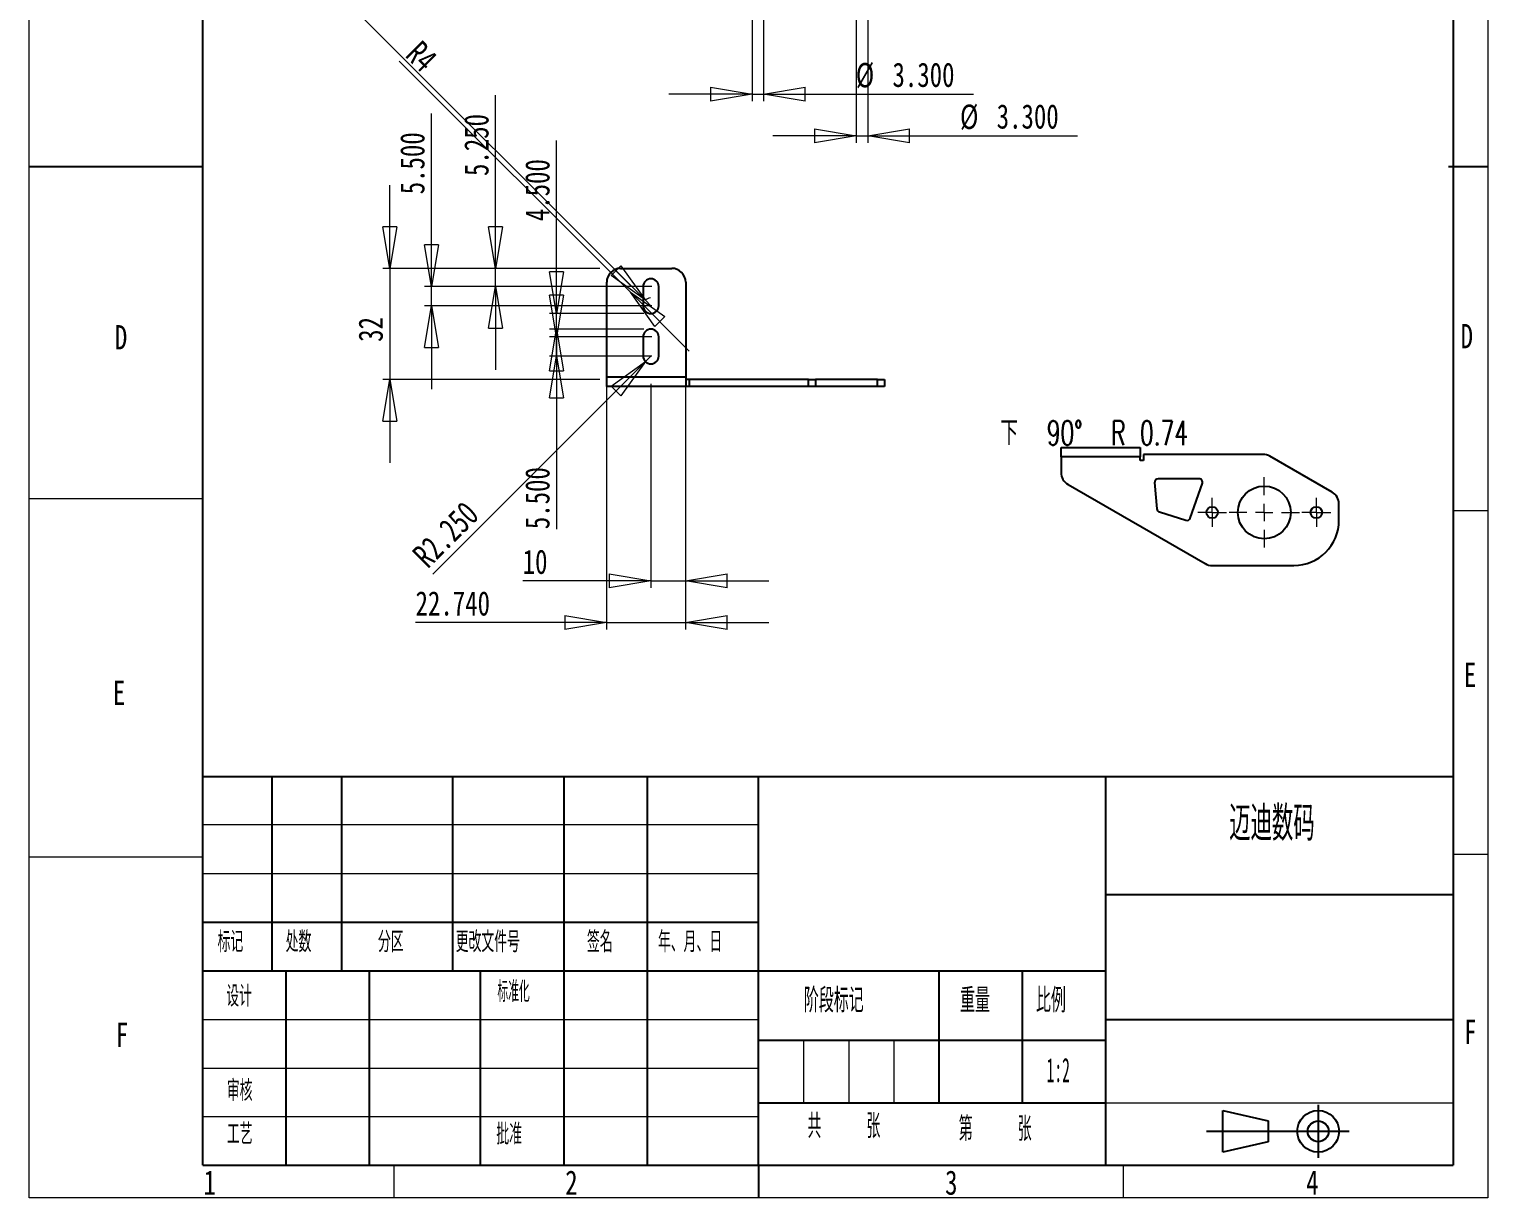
# Model space of a CAD drawing. Header units: millimetres. Extents: x 0 to 210, y 0 to 297.
# Drawn here: x 0 to 210, y 0 to 168.3 of the extents above; entities that cross this region are included whole.
import ezdxf

# ---------------------------------------------------------------- set-up
doc = ezdxf.new("R2010")
doc.units = ezdxf.units.MM
doc.header["$PDSIZE"] = -1
doc.layers.add('图形符号', color=7, linetype='Continuous', lineweight=25)
doc.styles.add('SLDTEXTSTYLE0', font='TXT', dxfattribs={"width": 0.56, "bigfont": 'bigfont'})
doc.styles.add('SLDTEXTSTYLE1', font='TXT', dxfattribs={"width": 0.75})
doc.styles.add('SLDTEXTSTYLE3', font='TXT', dxfattribs={"width": 0.469, "bigfont": 'bigfont'})
doc.styles.add('SLDTEXTSTYLE4', font='TXT', dxfattribs={"width": 0.52, "bigfont": 'bigfont'})
doc.styles.add('SLDTEXTSTYLE5', font='TXT', dxfattribs={"width": 0.469})
doc.styles.add('SLDTEXTSTYLE6', font='TXT', dxfattribs={"width": 0.660714, "bigfont": 'bigfont'})
doc.dimstyles.new('SLDDIMSTYLE0', dxfattribs={"dimtxt": 3.5, "dimasz": 6, "dimexe": 0, "dimexo": 0.0625, "dimgap": 0.875, "dimtad": 1, "dimdec": 3, "dimlfac": 2, "dimrnd": 1e-09, "dimzin": 4, "dimdsep": 46, "dimtxsty": 'SLDTEXTSTYLE1', "dimblk1": 'CLOSED', "dimblk2": 'CLOSED', "dimsah": 1, "dimcen": 0.09, "dimadec": 0, "dimazin": 1, "dimtfac": 1, "dimtdec": 3, "dimtmove": 0, "dimatfit": 0, "dimldrblk": 'CLOSED', "dimfxl": 1, "dimfrac": 2, "dimtolj": 1, "dimtzin": 12, "dimarcsym": 0})
doc.dimstyles.new('SLDDIMSTYLE1', dxfattribs={"dimtxt": 3.5, "dimasz": 6, "dimexe": 0, "dimexo": 0.0625, "dimgap": 0.875, "dimtad": 1, "dimdec": 3, "dimlfac": 2, "dimrnd": 1e-09, "dimzin": 12, "dimdsep": 46, "dimtxsty": 'SLDTEXTSTYLE1', "dimblk1": 'CLOSED', "dimblk2": 'CLOSED', "dimsah": 1, "dimcen": 0.09, "dimadec": 0, "dimazin": 3, "dimtfac": 1, "dimtdec": 3, "dimtmove": 0, "dimatfit": 0, "dimldrblk": 'CLOSED', "dimfxl": 1, "dimfrac": 2, "dimtolj": 1, "dimtzin": 12, "dimarcsym": 0})
doc.dimstyles.new('SLDDIMSTYLE5', dxfattribs={"dimtxt": 3.5, "dimasz": 6, "dimexe": 0, "dimexo": 0.0625, "dimgap": 0.875, "dimtad": 1, "dimdec": 3, "dimlfac": 2, "dimrnd": 1e-09, "dimzin": 12, "dimdsep": 46, "dimtxsty": 'SLDTEXTSTYLE1', "dimblk1": 'CLOSED', "dimblk2": 'CLOSED', "dimsah": 1, "dimcen": 0, "dimadec": 0, "dimazin": 3, "dimtfac": 1, "dimtdec": 3, "dimtofl": 0, "dimtmove": 1, "dimatfit": 3, "dimldrblk": 'CLOSED', "dimfxl": 1, "dimfrac": 2, "dimtolj": 1, "dimtzin": 12, "dimarcsym": 0})
doc.dimstyles.new('SLDDIMSTYLE6', dxfattribs={"dimtxt": 3.5, "dimasz": 6, "dimexe": 0, "dimexo": 0.0625, "dimgap": 0.875, "dimtad": 1, "dimdec": 3, "dimlfac": 2, "dimrnd": 1e-09, "dimzin": 4, "dimdsep": 46, "dimtxsty": 'SLDTEXTSTYLE1', "dimblk1": 'CLOSED', "dimblk2": 'CLOSED', "dimsah": 1, "dimcen": 0, "dimadec": 0, "dimazin": 1, "dimtfac": 1, "dimtdec": 3, "dimtofl": 0, "dimtmove": 0, "dimatfit": 3, "dimldrblk": 'CLOSED', "dimfxl": 1, "dimfrac": 2, "dimtolj": 1, "dimtzin": 12, "dimarcsym": 0})

# ---------------------------------------------------------------- blocks, each defined once
blk = doc.blocks.new('_Closed')
at = {"color": 0, "linetype": 'ByBlock', "lineweight": -2}
for p, q in [((-1, 0.166667), (0, 0)), ((-1, 0.166667), (-1, -0.166667)), ((0, 0), (-1, -0.166667)), ((0, 0), (-1, 0))]:
    blk.add_line(p, q, dxfattribs=at)
blk = doc.blocks.new('_D_9')
at = {"color": 7, "linetype": 'Continuous', "lineweight": 0}
for p, q in [((104.07, 205.56), (104.07, 157.91)), ((105.72, 205.56), (105.72, 157.91)), ((104.07, 158.91), (92.07, 158.91)), ((104.07, 158.91), (105.72, 158.91)), ((105.72, 158.91), (135.93, 158.91))]:
    blk.add_line(p, q, dxfattribs=at)
at = {"color": 7, "linetype": 'Continuous', "lineweight": 18, "xscale": 6, "yscale": 6}
blk.add_blockref('_Closed', (104.07, 158.91, 8.55), dxfattribs=at)
at = {"color": 7, "linetype": 'Continuous', "lineweight": 18, "xscale": 6, "yscale": 6, "rotation": 180}
blk.add_blockref('_Closed', (105.72, 158.91, 8.55), dxfattribs=at)
at = {"color": 7, "linetype": 'Continuous', "lineweight": 18, "char_height": 3.5, "attachment_point": 1, "style": 'SLDTEXTSTYLE1'}
for s, insert in [('%%c', (119.01, 163.42)), ('3.300', (124.29, 163.47))]:
    blk.add_mtext(s, dxfattribs=dict(at, insert=insert))
blk = doc.blocks.new('_D_10')
at = {"color": 7, "linetype": 'Continuous', "lineweight": 0}
for p, q in [((119.07, 205.56), (119.07, 151.91)), ((120.72, 205.56), (120.72, 151.91)), ((119.07, 152.91), (107.07, 152.91)), ((119.07, 152.91), (120.72, 152.91)), ((120.72, 152.91), (150.93, 152.91))]:
    blk.add_line(p, q, dxfattribs=at)
at = {"color": 7, "linetype": 'Continuous', "lineweight": 18, "xscale": 6, "yscale": 6}
blk.add_blockref('_Closed', (119.07, 152.91, 8.55), dxfattribs=at)
at = {"color": 7, "linetype": 'Continuous', "lineweight": 18, "xscale": 6, "yscale": 6, "rotation": 180}
blk.add_blockref('_Closed', (120.72, 152.91, 8.55), dxfattribs=at)
at = {"color": 7, "linetype": 'Continuous', "lineweight": 18, "char_height": 3.5, "attachment_point": 1, "style": 'SLDTEXTSTYLE1'}
for s, insert in [('%%c', (134.01, 157.42)), ('3.300', (139.29, 157.47))]:
    blk.add_mtext(s, dxfattribs=dict(at, insert=insert))
blk = doc.blocks.new('_D_22')
at = {"color": 7, "linetype": 'Continuous', "lineweight": 0}
for p, q in [((83.14, 116.84), (83.14, 81.84)), ((94.51, 116.84), (94.51, 81.84)), ((83.14, 82.84), (55.63, 82.84)), ((83.14, 82.84), (94.51, 82.84)), ((94.51, 82.84), (106.51, 82.84))]:
    blk.add_line(p, q, dxfattribs=at)
at = {"color": 7, "linetype": 'Continuous', "lineweight": 18, "xscale": 6, "yscale": 6}
blk.add_blockref('_Closed', (83.14, 82.84, 7.45), dxfattribs=at)
at = {"color": 7, "linetype": 'Continuous', "lineweight": 18, "xscale": 6, "yscale": 6, "rotation": 180}
blk.add_blockref('_Closed', (94.51, 82.84, 7.45), dxfattribs=at)
at = {"color": 7, "linetype": 'Continuous', "lineweight": 18, "insert": (55.63, 87.35), "char_height": 3.5, "attachment_point": 1, "style": 'SLDTEXTSTYLE1'}
blk.add_mtext('22.740', dxfattribs=at)
blk = doc.blocks.new('_D_23')
at = {"color": 7, "linetype": 'Continuous', "lineweight": 0}
for p, q in [((51.92, 133.84), (51.92, 145.84)), ((82.14, 133.84), (50.92, 133.84)), ((51.92, 133.84), (51.92, 117.84)), ((82.14, 117.84), (50.92, 117.84)), ((51.92, 117.84), (51.92, 105.84))]:
    blk.add_line(p, q, dxfattribs=at)
at = {"color": 7, "linetype": 'Continuous', "lineweight": 18, "xscale": 6, "yscale": 6}
for p, rotation in [((51.92, 133.84, 7.45), 270), ((51.92, 117.84, 7.45), 90)]:
    blk.add_blockref('_Closed', p, dxfattribs=dict(at, rotation=rotation))
at = {"color": 7, "linetype": 'Continuous', "lineweight": 18, "insert": (47.41, 123.26), "char_height": 3.5, "attachment_point": 1, "rotation": 90, "style": 'SLDTEXTSTYLE1'}
blk.add_mtext('32', dxfattribs=at)
blk = doc.blocks.new('_D_24')
at = {"color": 7, "linetype": 'Continuous', "lineweight": 0}
for p, q in [((89.51, 117.21), (89.51, 87.84)), ((94.51, 117.21), (94.51, 87.84)), ((89.51, 88.84), (71.05, 88.84)), ((89.51, 88.84), (94.51, 88.84)), ((94.51, 88.84), (106.51, 88.84))]:
    blk.add_line(p, q, dxfattribs=at)
at = {"color": 7, "linetype": 'Continuous', "lineweight": 18, "xscale": 6, "yscale": 6}
blk.add_blockref('_Closed', (89.51, 88.84, 8.55), dxfattribs=at)
at = {"color": 7, "linetype": 'Continuous', "lineweight": 18, "xscale": 6, "yscale": 6, "rotation": 180}
blk.add_blockref('_Closed', (94.51, 88.84, 8.55), dxfattribs=at)
at = {"color": 7, "linetype": 'Continuous', "lineweight": 18, "insert": (71.05, 93.35), "char_height": 3.5, "attachment_point": 1, "style": 'SLDTEXTSTYLE1'}
blk.add_mtext('10', dxfattribs=at)
blk = doc.blocks.new('_D_25')
at = {"color": 7, "linetype": 'Continuous', "lineweight": 0}
for p, q in [((75.92, 123.97), (75.92, 135.97)), ((89.64, 123.97), (74.92, 123.97)), ((75.92, 121.22), (75.92, 123.97)), ((89.64, 121.22), (74.92, 121.22)), ((75.92, 121.22), (75.92, 96.29))]:
    blk.add_line(p, q, dxfattribs=at)
at = {"color": 7, "linetype": 'Continuous', "lineweight": 18, "xscale": 6, "yscale": 6}
for p, rotation in [((75.92, 123.97, 8.55), 270), ((75.92, 121.22, 8.55), 90)]:
    blk.add_blockref('_Closed', p, dxfattribs=dict(at, rotation=rotation))
at = {"color": 7, "linetype": 'Continuous', "lineweight": 18, "insert": (71.41, 96.29), "char_height": 3.5, "attachment_point": 1, "rotation": 90, "style": 'SLDTEXTSTYLE1'}
blk.add_mtext('5.500', dxfattribs=at)
blk = doc.blocks.new('_D_26')
at = {"color": 7, "linetype": 'Continuous', "lineweight": 0}
for p, q in [((57.92, 131.22), (57.92, 156.15)), ((89.64, 131.22), (56.92, 131.22)), ((57.92, 128.47), (57.92, 131.22)), ((89.64, 128.47), (56.92, 128.47)), ((57.92, 128.47), (57.92, 116.47))]:
    blk.add_line(p, q, dxfattribs=at)
at = {"color": 7, "linetype": 'Continuous', "lineweight": 18, "xscale": 6, "yscale": 6}
for p, rotation in [((57.92, 131.22, 8.55), 270), ((57.92, 128.47, 8.55), 90)]:
    blk.add_blockref('_Closed', p, dxfattribs=dict(at, rotation=rotation))
at = {"color": 7, "linetype": 'Continuous', "lineweight": 18, "insert": (53.41, 144.51), "char_height": 3.5, "attachment_point": 1, "rotation": 90, "style": 'SLDTEXTSTYLE1'}
blk.add_mtext('5.500', dxfattribs=at)
blk = doc.blocks.new('_D_27')
at = {"color": 7, "linetype": 'Continuous', "lineweight": 0}
for q in [(39.07, 178.92), (89.51, 128.47)]:
    blk.add_line((88.72, 129.26), q, dxfattribs=at)
at = {"color": 7, "linetype": 'Continuous', "lineweight": 18}
blk.add_arc((89.51, 128.47), 1.12, 93.3665, 138.3665, dxfattribs=at)
at = {"color": 7, "linetype": 'Continuous', "lineweight": 18, "xscale": 6, "yscale": 6, "rotation": 315}
blk.add_blockref('_Closed', (88.72, 129.26, 8.55), dxfattribs=at)
at = {"color": 7, "linetype": 'Continuous', "lineweight": 18, "insert": (42.25, 182.1), "char_height": 3.5, "attachment_point": 1, "rotation": 315, "style": 'SLDTEXTSTYLE1'}
blk.add_mtext('R2.250', dxfattribs=at)
blk = doc.blocks.new('_D_28')
at = {"color": 7, "linetype": 'Continuous', "lineweight": 0}
for q in [(58.1, 89.8), (89.51, 121.22)]:
    blk.add_line((88.72, 120.42), q, dxfattribs=at)
at = {"color": 7, "linetype": 'Continuous', "lineweight": 18, "xscale": 6, "yscale": 6, "rotation": 45}
blk.add_blockref('_Closed', (88.72, 120.42, 8.55), dxfattribs=at)
at = {"color": 7, "linetype": 'Continuous', "lineweight": 18, "insert": (54.91, 92.98), "char_height": 3.5, "attachment_point": 1, "rotation": 45, "style": 'SLDTEXTSTYLE1'}
blk.add_mtext('R2.250', dxfattribs=at)
blk = doc.blocks.new('_D_29')
at = {"color": 7, "linetype": 'Continuous', "lineweight": 0}
for p, q in [((75.92, 127.34), (75.92, 152.27)), ((88.51, 127.34), (74.92, 127.34)), ((75.92, 125.09), (75.92, 127.34)), ((88.51, 125.09), (74.92, 125.09)), ((75.92, 125.09), (75.92, 113.09))]:
    blk.add_line(p, q, dxfattribs=at)
at = {"color": 7, "linetype": 'Continuous', "lineweight": 18, "xscale": 6, "yscale": 6}
for p, rotation in [((75.92, 127.34, 8.55), 270), ((75.92, 125.09, 8.55), 90)]:
    blk.add_blockref('_Closed', p, dxfattribs=dict(at, rotation=rotation))
at = {"color": 7, "linetype": 'Continuous', "lineweight": 18, "insert": (71.41, 140.64), "char_height": 3.5, "attachment_point": 1, "rotation": 90, "style": 'SLDTEXTSTYLE1'}
blk.add_mtext('4.500', dxfattribs=at)
blk = doc.blocks.new('_D_30')
at = {"color": 7, "linetype": 'Continuous', "lineweight": 0}
for p, q in [((67.14, 133.84), (67.14, 158.77)), ((82.14, 133.84), (66.14, 133.84)), ((67.14, 131.22), (67.14, 133.84)), ((87.39, 131.22), (66.14, 131.22)), ((67.14, 131.22), (67.14, 119.22))]:
    blk.add_line(p, q, dxfattribs=at)
at = {"color": 7, "linetype": 'Continuous', "lineweight": 18, "xscale": 6, "yscale": 6}
for p, rotation in [((67.14, 133.84, 8.55), 270), ((67.14, 131.22, 8.55), 90)]:
    blk.add_blockref('_Closed', p, dxfattribs=dict(at, rotation=rotation))
at = {"color": 7, "linetype": 'Continuous', "lineweight": 18, "insert": (62.63, 147.14), "char_height": 3.5, "attachment_point": 1, "rotation": 90, "style": 'SLDTEXTSTYLE1'}
blk.add_mtext('5.250', dxfattribs=at)
blk = doc.blocks.new('_D_31')
at = {"color": 7, "linetype": 'Continuous', "lineweight": 0}
for q in [(53.29, 163.69), (95.04, 121.94)]:
    blk.add_line((86.56, 130.43), q, dxfattribs=at)
at = {"color": 7, "linetype": 'Continuous', "lineweight": 18, "xscale": 6, "yscale": 6, "rotation": 135.007230372}
blk.add_blockref('_Closed', (86.56, 130.43, 8.55), dxfattribs=at)
at = {"color": 7, "linetype": 'Continuous', "lineweight": 18, "insert": (56.48, 166.88), "char_height": 3.5, "attachment_point": 1, "rotation": 315, "style": 'SLDTEXTSTYLE1'}
blk.add_mtext('R4', dxfattribs=at)
blk = doc.blocks.new('SW_CENTERMARKSYMBOL_3')
at = {"color": 0, "linetype": 'Continuous', "lineweight": 18}
for p, q in [((-1.25, 0), (-2.075, 0)), ((0, 0), (-1.25, 0)), ((0, 1.25), (0, 2.075)), ((0, 0), (0, 1.25)), ((0, 0), (0, -1.25)), ((0, 0), (1.25, 0)), ((1.25, 0), (2.075, 0)), ((0, -1.25), (0, -2.075))]:
    blk.add_line(p, q, dxfattribs=at)
blk = doc.blocks.new('SW_CENTERMARKSYMBOL_4')
at = {"color": 0, "linetype": 'Continuous', "lineweight": 18}
for p, q in [((-1.25, 0), (-2.075, 0)), ((0, 0), (-1.25, 0)), ((0, 1.25), (0, 2.075)), ((0, 0), (0, 1.25)), ((0, 0), (0, -1.25)), ((0, 0), (1.25, 0)), ((1.25, 0), (2.075, 0)), ((0, -1.25), (0, -2.075))]:
    blk.add_line(p, q, dxfattribs=at)
blk = doc.blocks.new('SW_CENTERMARKSYMBOL_5')
at = {"color": 0, "linetype": 'Continuous', "lineweight": 18}
for p, q in [((0, 2.5), (0, 5.05)), ((-2.5, 0), (-5.05, 0)), ((0, 0), (-1.25, 0)), ((0, 0), (0, 1.25)), ((0, 0), (0, -1.25)), ((0, 0), (1.25, 0)), ((2.5, 0), (5.05, 0)), ((0, -2.5), (0, -5.05))]:
    blk.add_line(p, q, dxfattribs=at)

msp = doc.modelspace()

# ---------------------------------------------------------------- linework, layer by layer
at = {"color": 5, "linetype": 'Continuous', "lineweight": 18}
for p, q in [((0, 0), (0, 297)), ((210, 297), (210, 0))]:
    msp.add_line(p, q, dxfattribs=at)
at = {"color": 7, "linetype": 'Continuous', "lineweight": 25}
for p, q in [((25, 4.692515), (25, 292)), ((205, 292), (205, 4.692515)), ((0, 148.5), (25, 148.5)), ((204.325381, 148.5), (210, 148.5)), ((85.144343, 133.842103), (92.514343, 133.842103)), ((83.144343, 118.210403), (83.144343, 131.842103)), ((88.389343, 131.217103), (88.389343, 128.467103)), ((90.639343, 128.467103), (90.639343, 131.217103)), ((94.514343, 131.842103), (94.514343, 118.210403)), ((88.389343, 123.967103), (88.389343, 121.217103)), ((90.639343, 121.217103), (90.639343, 123.967103)), ((83.144343, 118.210403), (94.514343, 118.210403)), ((83.144343, 116.842103), (83.144343, 118.210403)), ((94.514343, 118.210403), (94.514343, 116.842103)), ((95.014343, 117.842103), (94.514343, 117.842103)), ((95.014343, 117.842103), (95.014343, 116.842103)), ((112.216139, 117.842103), (95.014343, 117.842103)), ((112.216139, 116.842103), (112.216139, 117.842103)), ((112.216139, 117.842103), (113.216139, 117.842103)), ((113.216139, 117.842103), (113.216139, 116.842103)), ((122.144343, 117.842103), (113.216139, 117.842103)), ((122.144343, 116.842103), (122.144343, 117.842103)), ((122.144343, 117.842103), (123.144343, 117.842103)), ((123.144343, 117.842103), (123.144343, 116.842103)), ((94.514343, 116.842103), (83.144343, 116.842103)), ((95.014343, 116.842103), (94.514343, 116.842103)), ((112.216139, 116.842103), (95.014343, 116.842103)), ((113.216139, 116.842103), (112.216139, 116.842103)), ((122.144343, 116.842103), (113.216139, 116.842103)), ((123.144343, 116.842103), (122.144343, 116.842103)), ((148.566392, 106.6831), (148.566392, 108.0514)), ((148.566392, 108.0514), (159.936392, 108.0514)), ((159.936392, 108.0514), (159.936392, 106.6831)), ((159.936392, 106.6831), (148.566392, 106.6831)), ((148.566392, 106.6831), (148.566392, 104.4561)), ((159.936392, 106.1831), (159.936392, 106.6831)), ((160.436392, 106.1831), (159.936392, 106.1831)), ((160.436392, 107.0514), (160.436392, 106.1831)), ((177.638188, 107.0514), (160.436392, 107.0514)), ((187.566392, 101.62875), (178.638188, 106.78345)), ((162.033949, 103.007822), (162.366937, 99.201746)), ((168.432491, 103.5514), (162.532046, 103.5514)), ((149.566392, 102.724049), (169.319912, 91.319349)), ((167.15594, 97.872466), (168.904606, 102.886756)), ((162.71421, 98.768615), (166.533001, 97.5604)), ((188.566392, 97.5514), (188.566392, 99.896699)), ((170.319912, 91.0514), (182.066392, 91.0514)), ((25, 60.692515), (205, 60.692515)), ((35, 32.692515), (35, 60.692515)), ((45, 32.692515), (45, 60.692515)), ((61, 32.692515), (61, 60.692515)), ((77, 32.692515), (77, 60.692515)), ((89, 32.692515), (89, 60.692515)), ((105, 4.692515), (105, 60.692515)), ((155, 4.692515), (155, 60.692515)), ((155, 43.692515), (205, 43.692515)), ((25, 39.692515), (105, 39.692515)), ((25, 32.692515), (105, 32.692515)), ((37, 4.692515), (37, 32.692515)), ((49, 4.692515), (49, 32.692515)), ((65, 4.692515), (65, 32.692515)), ((77, 4.692515), (77, 32.692515)), ((89, 4.692515), (89, 32.692515)), ((105, 32.692515), (155, 32.692695)), ((131, 13.692515), (131, 32.692609)), ((143, 13.692524), (143, 32.692652)), ((155, 25.692515), (205, 25.692515)), ((105, 22.692515), (155, 22.692515)), ((105, 13.692515), (155, 13.692515)), ((25, 4.692515), (205, 4.692515)), ((105, 4.692515), (105, 0))]:
    msp.add_line(p, q, dxfattribs=at)
at = {"color": 7, "linetype": 'Continuous', "lineweight": 18}
for p, q in [((25, 100.638237), (0, 100.638237)), ((205, 98.979499), (210, 98.979499)), ((105, 53.692515), (25.000001, 53.692515)), ((25, 49.077764), (0, 49.077764)), ((205, 49.5), (210, 49.5)), ((25.000001, 46.692515), (105, 46.692515)), ((25, 25.692515), (105, 25.692515)), ((111.5, 22.692515), (111.5, 13.692515)), ((118, 22.692515), (118, 13.692515)), ((124.5, 22.692515), (124.5, 13.692515)), ((25.000001, 18.692515), (105, 18.692515)), ((155, 13.692515), (205, 13.692515)), ((25.000001, 11.692515), (105, 11.692515)), ((52.5, 4.692515), (52.5, 0)), ((157.5, 4.692515), (157.5, 0)), ((210, 0), (0, 0))]:
    msp.add_line(p, q, dxfattribs=at)
at = {"color": 7, "linetype": 'Continuous', "lineweight": 25}
for centre, radius in [((177.816392, 98.7014), 3.8), ((170.316392, 98.7014), 0.825), ((185.316392, 98.7014), 0.825)]:
    msp.add_circle(centre, radius, dxfattribs=at)
for centre, radius, start, end in [((85.144343, 131.842103), 2, 90, 180), ((89.514343, 131.217103), 1.125, 0, 180), ((92.514343, 131.842103), 2, 0, 90), ((89.514343, 128.467103), 1.125, 180, 0), ((89.514343, 123.967103), 1.125, 0, 180), ((89.514343, 121.217103), 1.125, 180, 0), ((177.638188, 105.0514), 2, 60, 90), ((150.566392, 104.4561), 2, 180, 240), ((162.532046, 103.0514), 0.5, 90, 185), ((168.432491, 103.0514), 0.5, 340.77447156, 90), ((186.566392, 99.896699), 2, 0, 60), ((162.865034, 99.245324), 0.5, 185, 252.44332745), ((166.683825, 98.03711), 0.5, 252.44332745, 340.77447156), ((182.066392, 97.5514), 6.5, 270, 0), ((170.319912, 93.0514), 2, 240, 270)]:
    msp.add_arc(centre, radius, start, end, dxfattribs=at)
at = {"color": 7, "linetype": 'Continuous', "lineweight": 0}
msp.add_point((205, 60.692515), dxfattribs=at)
at = {"layer": '图形符号'}
for p, q in [((185.574576, 13.376356), (185.574576, 5.756518)), ((171.87247, 6.578102), (171.87247, 12.578102)), ((171.87247, 12.578102), (178.37247, 11.078102)), ((178.37247, 11.078102), (178.37247, 8.078102)), ((169.490199, 9.578102), (190.044736, 9.578102)), ((178.37247, 8.078102), (171.87247, 6.578102))]:
    msp.add_line(p, q, dxfattribs=at)
for radius in [3, 1.5]:
    msp.add_circle((185.574576, 9.578102), radius, dxfattribs=at)

# ---------------------------------------------------------------- block references
at = {"color": 7, "linetype": 'Continuous', "lineweight": 0}
for name, p in [('SW_CENTERMARKSYMBOL_5', (177.816392, 98.7014)), ('SW_CENTERMARKSYMBOL_3', (170.316392, 98.7014)), ('SW_CENTERMARKSYMBOL_4', (185.316392, 98.7014))]:
    msp.add_blockref(name, p, dxfattribs=at)

# ---------------------------------------------------------------- texts
for s, insert, char_height, attachment_point, style in [('D', (12.336547, 125.668155), 3.5, 1, 'SLDTEXTSTYLE1'), ('D', (206.08632, 125.831491), 3.5, 1, 'SLDTEXTSTYLE1'), ('下  90°  R 0.74', (153.342364, 111.905828), 3.5, 2, 'SLDTEXTSTYLE6'), ('E', (206.565444, 77.058107), 3.5, 1, 'SLDTEXTSTYLE1'), ('E', (12.048079, 74.4871), 3.5, 1, 'SLDTEXTSTYLE1'), ('迈迪数码', (178.921335, 56.415124), 5, 2, 'SLDTEXTSTYLE0'), ('标记', (27.124391, 38.371724), 3, 1, 'SLDTEXTSTYLE0'), ('处数', (36.92961, 38.371724), 3, 1, 'SLDTEXTSTYLE0'), ('分区', (50.217957, 38.371724), 3, 1, 'SLDTEXTSTYLE0'), ('更改文件号', (61.413202, 38.371724), 3, 1, 'SLDTEXTSTYLE0'), ('签名', (80.305, 38.371724), 3, 1, 'SLDTEXTSTYLE0'), ('年、月、日', (90.521279, 38.371724), 3, 1, 'SLDTEXTSTYLE0'), ('标准化', (67.415663, 31.203499), 3, 1, 'SLDTEXTSTYLE3'), ('设计', (28.381867, 30.547664), 3, 1, 'SLDTEXTSTYLE0'), ('阶段标记', (111.526416, 30.194986), 3.5, 1, 'SLDTEXTSTYLE0'), ('重量', (134.014308, 30.194986), 3.5, 1, 'SLDTEXTSTYLE0'), ('比例', (144.948302, 30.194986), 3.5, 1, 'SLDTEXTSTYLE0'), ('F', (12.480781, 25.236836), 3.5, 1, 'SLDTEXTSTYLE1'), ('F', (206.577248, 25.644667), 3.5, 1, 'SLDTEXTSTYLE1'), ('1:2', (148.156392, 20.154239), 3.5, 2, 'SLDTEXTSTYLE5'), ('审核', (28.456867, 16.960254), 3, 1, 'SLDTEXTSTYLE0'), ('工艺', (28.469367, 10.683304), 3, 1, 'SLDTEXTSTYLE0'), ('批准', (67.256505, 10.683304), 3, 1, 'SLDTEXTSTYLE0'), ('共    张', (112.057584, 12.089614), 3.5, 1, 'SLDTEXTSTYLE4'), ('第    张', (133.835298, 11.678425), 3.5, 1, 'SLDTEXTSTYLE4'), ('1', (25.099179, 3.947531), 3.5, 1, 'SLDTEXTSTYLE1'), ('2', (77.176463, 3.947531), 3.5, 1, 'SLDTEXTSTYLE1'), ('3', (131.864281, 3.947531), 3.5, 1, 'SLDTEXTSTYLE1'), ('4', (183.844134, 3.947531), 3.5, 1, 'SLDTEXTSTYLE1')]:
    msp.add_mtext(s, dxfattribs=dict(at, insert=insert, char_height=char_height, attachment_point=attachment_point, style=style))

# ---------------------------------------------------------------- dimensions: what is measured, and where the dimension line sits
at = {"color": 7, "linetype": 'Continuous', "lineweight": 18}
for base, p1, p2, picture, middle in [((105.719343, 161.712323), (104.069343, 206.557461), (105.719343, 206.557461), '_D_9', (127.470367, 161.712323)), ((120.719343, 155.712323), (119.069343, 206.557461), (120.719343, 206.557461), '_D_10', (142.470367, 155.712323))]:
    dim = msp.add_linear_dim(base=base, p1=p1, p2=p2, text='%%c<>', dimstyle='SLDDIMSTYLE0', dxfattribs=at)
    dim.commit()
    dim.dimension.update_dxf_attribs({"geometry": picture, "text_midpoint": middle, "dimtype": 160})
for center, mpoint, dimstyle, picture, middle in [((89.514343, 128.467103), (88.718847, 129.262598), 'SLDDIMSTYLE6', '_D_27', (44.139353, 173.842113)), ((85.144343, 131.842103), (86.558556, 130.427889), 'SLDDIMSTYLE5', '_D_31', (55.144353, 161.842113)), ((89.514343, 121.217103), (88.718847, 120.421607), 'SLDDIMSTYLE6', '_D_28', (63.139353, 94.842113))]:
    dim = msp.add_radius_dim(center=center, mpoint=mpoint, dimstyle=dimstyle, dxfattribs=at)
    dim.commit()
    dim.dimension.update_dxf_attribs({"geometry": picture, "text_midpoint": middle, "dimtype": 164})
for base, p1, p2, dimstyle, picture, middle in [((67.144343, 133.842103), (88.389343, 131.217103), (83.144343, 133.842103), 'SLDDIMSTYLE0', '_D_30', (67.144343, 152.953909)), ((55.144343, 131.217103), (90.639343, 128.467103), (90.639343, 131.217103), 'SLDDIMSTYLE0', '_D_26', (55.144343, 150.328909)), ((73.144343, 127.342103), (89.514343, 125.092103), (89.514343, 127.342103), 'SLDDIMSTYLE0', '_D_29', (73.144343, 146.453909)), ((49.144343, 117.842103), (83.144343, 133.842103), (83.144343, 117.842103), 'SLDDIMSTYLE1', '_D_23', (49.144343, 125.842103)), ((73.144343, 123.967103), (90.639343, 121.217103), (90.639343, 123.967103), 'SLDDIMSTYLE0', '_D_25', (73.144343, 102.105297))]:
    dim = msp.add_linear_dim(base=base, p1=p1, p2=p2, angle=90, dimstyle=dimstyle, dxfattribs=at)
    dim.commit()
    dim.dimension.update_dxf_attribs({"geometry": picture, "text_midpoint": middle, "dimtype": 160})
for base, p1, p2, dimstyle, picture, middle in [((94.514343, 85.620228), (83.144343, 117.842103), (94.514343, 117.842103), 'SLDDIMSTYLE0', '_D_22', (62.739481, 85.620228)), ((94.514343, 91.620228), (89.514343, 118.210403), (94.514343, 118.210403), 'SLDDIMSTYLE1', '_D_24', (73.635176, 91.620228))]:
    dim = msp.add_linear_dim(base=base, p1=p1, p2=p2, dimstyle=dimstyle, dxfattribs=at)
    dim.commit()
    dim.dimension.update_dxf_attribs({"geometry": picture, "text_midpoint": middle, "dimtype": 160})

doc.saveas('drawing.dxf')
